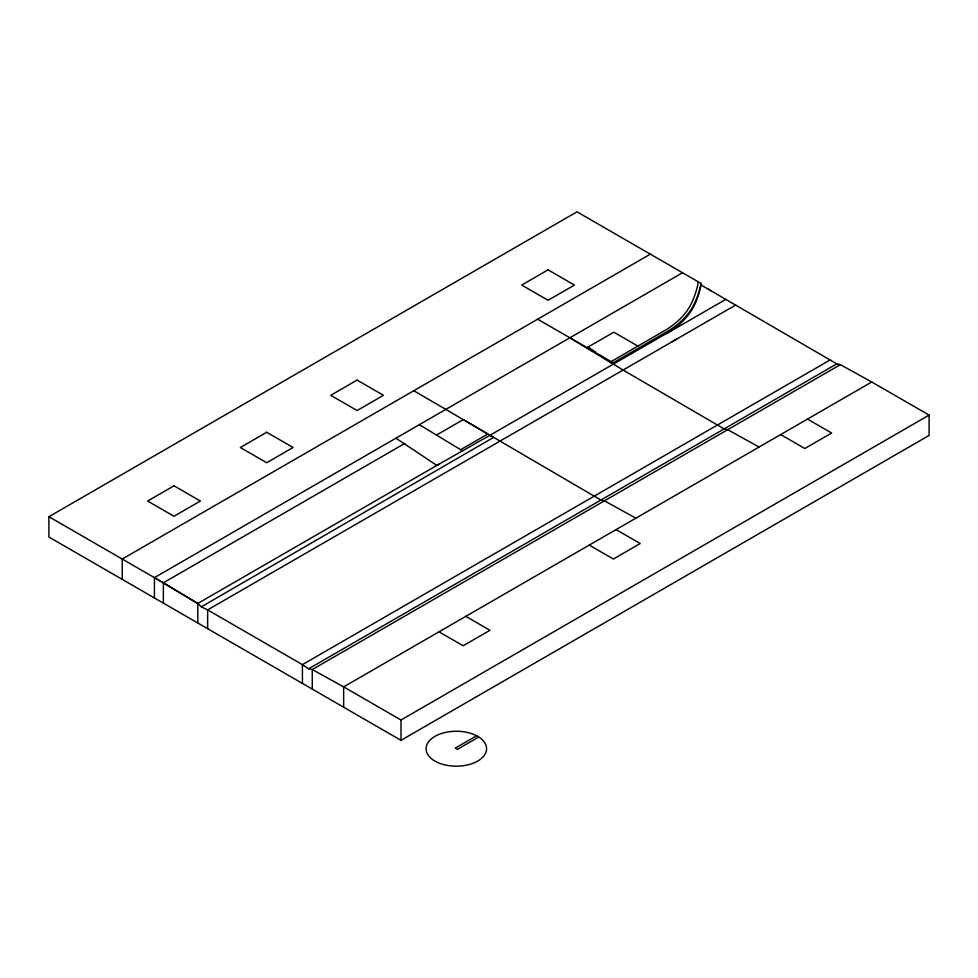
<?xml version="1.0" encoding="UTF-8"?>
<svg xmlns="http://www.w3.org/2000/svg" width="978" height="978" viewBox="0 0 978 978"><rect width="100%" height="100%" fill="white"/><g stroke="black" fill="none" stroke-linecap="round" stroke-linejoin="round"><path stroke-width="1.47" d="M698.329 281.86L698.06 283.217A216.908 125.233 0 0 1 691.214 303.755A111.394 64.316 0 0 1 667.448 328.963L611.14 361.615M493.523 437.447L489.905 435.308L436.86 465.43L395.943 438.205M676.531 339.195L672.363 341.603M493.584 437.398L201.37 606.812L197.788 603.45L163.363 582.802L48.9 516.714L48.9 537.044L400.992 740.322L929.1 435.43L929.1 415.1L871.753 381.995L840.359 364.647L836.777 363.865L701.006 284.965L701.006 283.412L577.008 211.823L48.9 516.714M650.333 254.158L122.226 559.049L122.226 579.379M154.426 597.961L154.426 577.643L682.522 272.74M404.88 443.364L163.363 582.802L163.363 603.133M586.983 347.679L613.817 332.19L637.962 346.126M436.481 435.076L463.303 419.586L487.765 434.036L460.626 449.709L419.354 424.684M537.668 319.207L613.23 362.826L669.673 330.099A114.328 66.003 0 0 0 694.074 304.231A219.891 126.944 0 0 0 701.006 283.412M197.788 623.01L197.788 603.45L439.318 464.012M489.905 435.308L669.673 331.652A114.328 66.003 0 0 0 694.074 305.784A219.891 126.944 0 0 0 701.006 284.965M666.69 333.51L725.896 299.329M735.737 305.014L207.629 609.905L201.37 606.812M830.518 359.733L302.422 664.637L207.629 609.905L207.629 628.683M302.422 683.414L302.422 664.637L308.681 668.769L836.777 363.865M840.359 364.647L312.263 669.539L308.681 668.769M871.753 381.995L343.645 686.886L312.263 669.539L312.263 689.087M343.645 707.216L343.645 686.886L400.992 720.004L929.1 415.1M476.579 735.786L455.259 748.097L457.398 749.331L478.719 737.021M460.626 449.709L462.741 450.724M759.087 447.032L727.693 429.684L724.123 428.914L623.072 370.051L569.868 337.789M635.859 518.181L604.477 500.834L600.895 500.051L413.804 390.711M710.847 290.637L708.158 289.097M807.498 419.085L831.642 433.022L804.808 448.511L780.664 434.574M616.079 529.599L640.223 543.536L613.389 559.025L589.245 545.088M465.821 616.348L489.966 630.284L463.144 645.773L439 631.837M154.426 577.643L197.788 603.45M588.035 347.068L595.321 352.043M598.964 354.525L602.607 357.007M605.027 358.657L611.103 362.801M613.23 362.826L613.23 364.085M400.992 720.004L400.992 740.322M173.986 485.809L147.605 501.042L173.986 516.262L200.368 501.042L173.986 485.809M266.713 432.264L240.331 447.496L266.713 462.728L293.094 447.496L266.713 432.264M357.104 380.087L330.723 395.32L357.104 410.54L383.486 395.32L357.104 380.087M548.071 269.83L521.69 285.063L548.071 300.283L574.453 285.063L548.071 269.83M477.716 736.373L474.746 734.857A30.245 17.457 0 0 0 426.799 744.93A30.245 17.457 0 0 0 462.875 765.762A30.245 17.457 0 0 0 480.332 738.084L477.716 736.373"/></g></svg>
